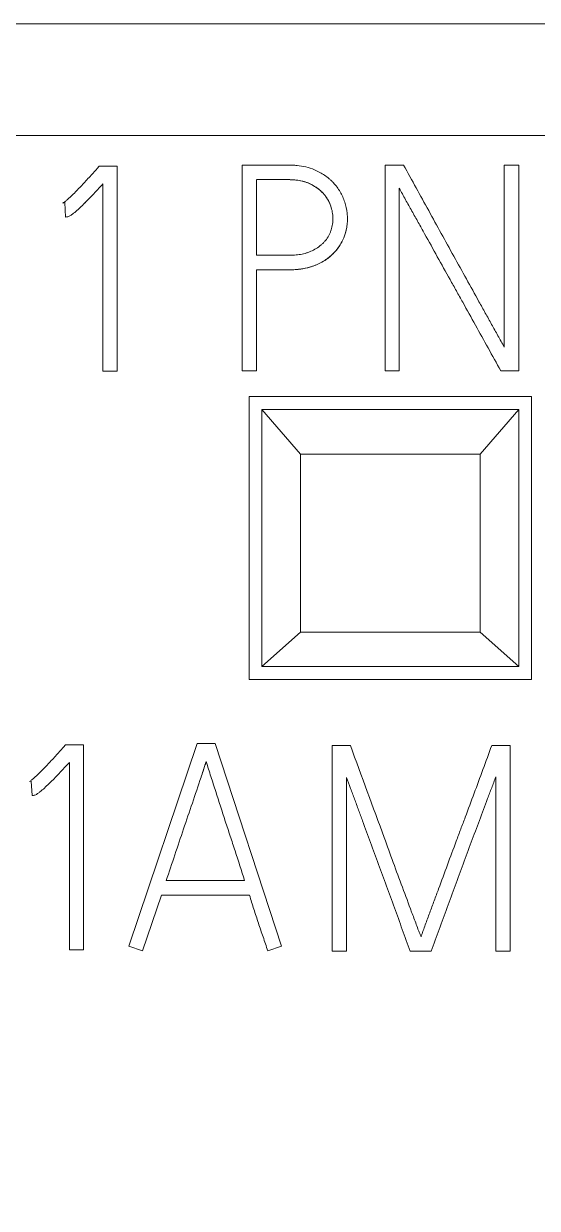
# Model space of a CAD drawing. Header units: millimetres. Extents: x 41350 to 54029, y 25852 to 34717.
# Drawn here: x 46893.94 to 46897.94, y 33558.84 to 33568.06 of the extents above; entities that cross this region are included whole.
import ezdxf

# ---------------------------------------------------------------- set-up
doc = ezdxf.new("R2010")
doc.units = ezdxf.units.MM
doc.set_wipeout_variables(frame=1)
doc.layers.add('! NO PLOT !', color=7, linetype='Continuous', true_color=0xff75dd, plot=False)
doc.layers.add('004-PI-DIN Šina', color=3, linetype='Continuous')
doc.layers.add('SI-ORMAR-Oprema', color=30, linetype='Continuous', lineweight=5)

# ---------------------------------------------------------------- blocks, each defined once
blk = doc.blocks.new('*U554')
at = {"layer": '004-PI-DIN Šina'}
for p, q in [((45.3233, 69.85), (-241.3, 69.85)), ((45.3233, 69.35), (-241.3, 69.35))]:
    blk.add_line(p, q, dxfattribs=at)
blk = doc.blocks.new('6ES7513-1AM03-0AB0')
blk.add_wipeout([(-17.4, 66.85), (17.4, 66.85), (17.4, -80.15), (-17.4, -80.15)]).dxf.layer = 'SI-ORMAR-Oprema'
at = {"layer": 'SI-ORMAR-Oprema', "linetype": 'Continuous'}
for p, q in [((12.4, 66.85), (-12.4, 66.85)), ((12.4, 65.9811), (-12.4, 65.9811)), ((-2.267, 65.7412), (-2.2826, 65.7233)), ((-2.1272, 65.7412), (-2.267, 65.7412)), ((-2.1272, 64.1476), (-2.1272, 65.7411)), ((-1.1549, 65.7499), (-1.1549, 64.1499)), ((0.1035, 65.75), (-0.0409, 65.75)), ((-0.0409, 65.7499), (-0.0409, 64.1499)), ((1, 65.75), (0.8869, 65.75)), ((0.8869, 65.7499), (0.8869, 64.3342)), ((1, 64.1499), (1, 65.7499)), ((-2.238, 65.6036), (-2.238, 64.1476)), ((-1.0418, 65.0487), (-1.0418, 65.6367)), ((0.07, 64.1499), (0.07, 65.5701)), ((-2.5355, 65.4594), (-2.5488, 65.4548)), ((-2.5488, 65.4548), (-2.5355, 65.4594)), ((-2.5488, 65.4548), (-2.5488, 65.4548)), ((-2.5355, 65.4594), (-2.5286, 65.3463)), ((-2.5355, 65.4594), (-2.5355, 65.4594)), ((-2.5056, 65.3505), (-2.5056, 65.3505)), ((-0.3338, 65.3329), (-0.3338, 65.3329)), ((-1.0418, 64.1499), (-1.0418, 64.9356)), ((-2.1272, 64.1477), (-2.238, 64.1477)), ((-2.238, 64.1477), (-2.1272, 64.1477)), ((-1.0418, 64.15), (-1.1549, 64.15)), ((-1.1549, 64.15), (-1.0418, 64.15)), ((0.07, 64.15), (-0.0409, 64.15)), ((-0.0409, 64.15), (0.07, 64.15)), ((1, 64.15), (0.8602, 64.15)), ((0.8602, 64.15), (0.8602, 64.15)), ((0.8602, 64.15), (1, 64.15)), ((-1.1, 63.95), (-1.1, 61.75)), ((1.1, 63.95), (-1.1, 63.95)), ((1.1, 61.75), (1.1, 63.95)), ((1, 63.85), (-1, 63.85)), ((-1, 63.85), (-0.7, 63.5027)), ((-1, 61.85), (-1, 63.85)), ((0.7, 63.5027), (1, 63.85)), ((1, 63.85), (1, 61.85)), ((-0.7, 63.5027), (0.7, 63.5027)), ((-0.7, 63.5027), (-0.7, 62.1179)), ((0.7, 62.1179), (0.7, 63.5027)), ((-0.7, 62.1179), (-1, 61.85)), ((-0.7, 62.1179), (0.7, 62.1179)), ((1, 61.85), (0.7, 62.1179)), ((1, 61.85), (-1, 61.85)), ((-1.1, 61.75), (1.1, 61.75)), ((-2.5439, 61.2233), (-2.5283, 61.2412)), ((-2.5283, 61.2412), (-2.3885, 61.2412)), ((-2.3885, 61.2411), (-2.3885, 59.6476)), ((-2.0355, 59.6744), (-1.5053, 61.2523)), ((-1.5053, 61.2523), (-1.3633, 61.2523)), ((-1.3633, 61.2523), (-0.8461, 59.6744)), ((-0.453, 61.2359), (-0.3109, 61.2359)), ((-0.453, 59.6357), (-0.453, 61.2357)), ((0.7897, 61.2359), (0.9341, 61.2359)), ((0.9341, 61.2357), (0.9341, 59.6357)), ((-2.4994, 59.6476), (-2.4994, 61.1036)), ((-1.4341, 61.1102), (-1.4341, 61.1102)), ((-2.8102, 60.9548), (-2.7968, 60.9594)), ((-2.7968, 60.9594), (-2.8102, 60.9548)), ((-2.8102, 60.9548), (-2.8102, 60.9548)), ((-2.79, 60.8463), (-2.7968, 60.9594)), ((-2.7968, 60.9594), (-2.7968, 60.9594)), ((-1.4741, 60.9893), (-1.4741, 60.9893)), ((-0.3399, 60.987), (-0.3399, 59.6357)), ((0.821, 59.6357), (0.821, 60.9916)), ((-2.7669, 60.8505), (-2.7669, 60.8505)), ((-1.7449, 60.1847), (-1.1344, 60.1847)), ((-1.7826, 60.0716), (-1.9289, 59.6389)), ((-1.9289, 59.6389), (-1.7826, 60.0716)), ((-1.7826, 60.0716), (-1.0967, 60.0716)), ((-1.0967, 60.0716), (-1.7826, 60.0716)), ((-1.7826, 60.0716), (-1.7826, 60.0716)), ((-1.0967, 60.0716), (-1.0967, 60.0716)), ((-2.4994, 59.6477), (-2.3885, 59.6477)), ((-2.3885, 59.6477), (-2.4994, 59.6477)), ((-2.0355, 59.6744), (-1.9289, 59.6389)), ((-1.9289, 59.6389), (-2.0355, 59.6744)), ((-2.0355, 59.6744), (-2.0355, 59.6744)), ((-1.9289, 59.6389), (-1.9289, 59.6389)), ((-0.9547, 59.6389), (-0.8461, 59.6744)), ((-0.8461, 59.6744), (-0.9547, 59.6389)), ((-0.9547, 59.6389), (-0.9547, 59.6389)), ((-0.8461, 59.6744), (-0.8461, 59.6744)), ((-0.453, 59.6359), (-0.3399, 59.6359)), ((-0.3399, 59.6359), (-0.453, 59.6359)), ((0.1552, 59.6359), (0.1552, 59.6359)), ((0.1552, 59.6359), (0.3171, 59.6359)), ((0.3171, 59.6359), (0.1552, 59.6359)), ((0.3171, 59.6359), (0.3171, 59.6359)), ((0.821, 59.6359), (0.9341, 59.6359)), ((0.9341, 59.6359), (0.821, 59.6359))]:
    blk.add_line(p, q, dxfattribs=at)
for points, knots in [([(-2.2826, 65.7233), (-2.3035, 65.6998), (-2.3249, 65.6765), (-2.3677, 65.6302), (-2.3891, 65.607), (-2.4325, 65.5612), (-2.4544, 65.5384), (-2.4884, 65.5055), (-2.4999, 65.4948), (-2.5177, 65.4792), (-2.5237, 65.4741), (-2.5328, 65.4666), (-2.5359, 65.4641), (-2.5422, 65.4593), (-2.5454, 65.4569), (-2.5488, 65.4548)], [0, 0, 0, 0, 0.25, 0.25, 0.5, 0.5, 0.75, 0.75, 0.875, 0.875, 0.9375, 0.9375, 0.96875, 0.96875, 1, 1, 1, 1]), ([(-0.5899, 65.7133), (-0.6339, 65.732), (-0.6796, 65.7425), (-0.7384, 65.7483), (-0.7502, 65.7491), (-0.7681, 65.7498), (-0.774, 65.7499), (-0.7859, 65.75), (-0.7919, 65.75), (-0.8216, 65.75), (-0.9407, 65.75), (-1.0597, 65.75), (-1.1549, 65.75)], [0, 0, 0, 0, 0.25, 0.25, 0.3125, 0.3125, 0.34375, 0.34375, 0.375, 0.375, 0.5, 1, 1, 1, 1]), ([(-1.0418, 64.9357), (-0.9834, 64.9357), (-0.9105, 64.9357), (-0.8302, 64.9357), (-0.8083, 64.9357), (-0.7937, 64.9357), (-0.7864, 64.9357), (-0.75, 64.936), (-0.7209, 64.9381), (-0.6775, 64.9446), (-0.6631, 64.9473), (-0.6415, 64.9524), (-0.6343, 64.9543), (-0.62, 64.9584), (-0.6128, 64.9606), (-0.5773, 64.9726), (-0.5503, 64.9848), (-0.512, 65.0075), (-0.4995, 65.0158), (-0.4756, 65.0338), (-0.4642, 65.0434), (-0.4319, 65.0738), (-0.4126, 65.0961), (-0.3877, 65.1335), (-0.3803, 65.1464), (-0.3672, 65.1728), (-0.3615, 65.1864), (-0.3515, 65.2142), (-0.3473, 65.2283), (-0.3406, 65.2574), (-0.3381, 65.272), (-0.3347, 65.3013), (-0.3338, 65.3161), (-0.3337, 65.3456), (-0.3344, 65.3605), (-0.339, 65.4049), (-0.3453, 65.4336), (-0.3591, 65.4757), (-0.3643, 65.4896), (-0.3765, 65.5169), (-0.3832, 65.53), (-0.4056, 65.5681), (-0.4233, 65.5916), (-0.4488, 65.6188), (-0.4541, 65.6241), (-0.4649, 65.6344), (-0.4815, 65.6492), (-0.5109, 65.6714), (-0.5364, 65.6867), (-0.5626, 65.7009), (-0.5762, 65.7074), (-0.5899, 65.7133)], [0, 0, 0, 0, 0.125, 0.15625, 0.171875, 0.171875, 0.1875, 0.1875, 0.25, 0.25, 0.28125, 0.28125, 0.296875, 0.296875, 0.3125, 0.3125, 0.375, 0.375, 0.40625, 0.40625, 0.4375, 0.4375, 0.5, 0.5, 0.53125, 0.53125, 0.5625, 0.5625, 0.59375, 0.59375, 0.625, 0.625, 0.65625, 0.65625, 0.6875, 0.6875, 0.75, 0.75, 0.78125, 0.78125, 0.8125, 0.8125, 0.875, 0.875, 0.890625, 0.890625, 0.90625, 0.9375, 0.96875, 0.96875, 1, 1, 1, 1]), ([(0.8869, 64.3343), (0.879, 64.3492), (0.8709, 64.364), (0.8546, 64.3935), (0.8464, 64.4082), (0.8218, 64.4524), (0.8053, 64.4818), (0.7725, 64.5407), (0.7561, 64.5702), (0.7232, 64.629), (0.7068, 64.6584), (0.6576, 64.7468), (0.6251, 64.8059), (0.5598, 64.9239), (0.527, 64.9828), (0.4615, 65.1006), (0.429, 65.1597), (0.3638, 65.2777), (0.2661, 65.4548), (0.1685, 65.6319), (0.1035, 65.75)], [0, 0, 0, 0, 0.03125, 0.03125, 0.0625, 0.0625, 0.125, 0.125, 0.1875, 0.1875, 0.25, 0.25, 0.375, 0.375, 0.5, 0.5, 0.625, 0.625, 0.75, 1, 1, 1, 1]), ([(-2.5056, 65.3505), (-2.5017, 65.3516), (-2.4983, 65.3534), (-2.4916, 65.3571), (-2.4818, 65.3633), (-2.4726, 65.3703), (-2.4545, 65.3847), (-2.443, 65.3949), (-2.4089, 65.4261), (-2.3869, 65.4478), (-2.3436, 65.4916), (-2.3223, 65.5138), (-2.2799, 65.5585), (-2.2589, 65.5811), (-2.238, 65.6037)], [0, 0, 0, 0, 0.03125, 0.03125, 0.0625, 0.125, 0.125, 0.25, 0.25, 0.5, 0.5, 0.75, 0.75, 1, 1, 1, 1]), ([(-2.238, 65.6037), (-2.2589, 65.5811), (-2.2799, 65.5585), (-2.3223, 65.5138), (-2.3436, 65.4916), (-2.3732, 65.4617), (-2.3812, 65.4537), (-2.3892, 65.4457)], [0, 0, 0, 0, 0.422543, 0.422543, 0.845085, 0.845085, 1, 1, 1, 1]), ([(-1.0418, 65.6369), (-0.9783, 65.6369), (-0.8991, 65.6369), (-0.8198, 65.6369), (-0.796, 65.6369), (-0.788, 65.6369), (-0.7722, 65.6367), (-0.7643, 65.6365), (-0.7407, 65.635), (-0.725, 65.6333), (-0.7016, 65.6292), (-0.6938, 65.6276), (-0.6784, 65.6239), (-0.6706, 65.6217), (-0.6478, 65.6143), (-0.6333, 65.6081), (-0.6049, 65.5942), (-0.5911, 65.5864), (-0.5713, 65.5731), (-0.5648, 65.5684), (-0.5523, 65.5586), (-0.5463, 65.5535), (-0.529, 65.5375), (-0.5184, 65.526), (-0.4988, 65.5012), (-0.49, 65.4878), (-0.475, 65.4602), (-0.4688, 65.4458), (-0.4585, 65.416), (-0.4545, 65.4006), (-0.4488, 65.3697), (-0.4472, 65.3541), (-0.4468, 65.3306), (-0.447, 65.3227), (-0.4479, 65.3069), (-0.4488, 65.299), (-0.4522, 65.2756), (-0.4558, 65.2604), (-0.4631, 65.2381), (-0.4658, 65.2307), (-0.4719, 65.2161), (-0.4753, 65.2089), (-0.4866, 65.1881), (-0.4998, 65.1686), (-0.5156, 65.1511), (-0.5267, 65.1398), (-0.5325, 65.1343), (-0.5506, 65.1188), (-0.5634, 65.1096), (-0.5904, 65.0931), (-0.6046, 65.0858), (-0.6264, 65.0763), (-0.6338, 65.0734), (-0.6486, 65.068), (-0.6562, 65.0657), (-0.6791, 65.0594), (-0.6948, 65.0562), (-0.7262, 65.0517), (-0.742, 65.0503), (-0.7656, 65.0491), (-0.7735, 65.0489), (-0.7893, 65.0488), (-0.7972, 65.0488), (-0.8208, 65.0488), (-0.8997, 65.0488), (-0.9786, 65.0488), (-1.0418, 65.0488)], [0, 0, 0, 0, 0.125, 0.15625, 0.15625, 0.171875, 0.171875, 0.1875, 0.1875, 0.21875, 0.21875, 0.234375, 0.234375, 0.25, 0.25, 0.28125, 0.28125, 0.3125, 0.3125, 0.328125, 0.328125, 0.34375, 0.34375, 0.375, 0.375, 0.40625, 0.40625, 0.4375, 0.4375, 0.46875, 0.46875, 0.5, 0.5, 0.515625, 0.515625, 0.53125, 0.53125, 0.5625, 0.5625, 0.578125, 0.578125, 0.59375, 0.59375, 0.625, 0.640625, 0.640625, 0.65625, 0.65625, 0.6875, 0.6875, 0.71875, 0.71875, 0.734375, 0.734375, 0.75, 0.75, 0.78125, 0.78125, 0.8125, 0.8125, 0.828125, 0.828125, 0.84375, 0.84375, 0.875, 1, 1, 1, 1]), ([(-0.462, 65.4258), (-0.4627, 65.4282), (-0.4635, 65.4305), (-0.467, 65.4403), (-0.4699, 65.4478), (-0.4763, 65.4622), (-0.4868, 65.4834), (-0.5043, 65.5093), (-0.5198, 65.5272), (-0.5307, 65.5388), (-0.5363, 65.5444), (-0.5539, 65.5603), (-0.5663, 65.5699), (-0.5927, 65.5873), (-0.6066, 65.5951), (-0.628, 65.6054), (-0.6352, 65.6087), (-0.6498, 65.6147), (-0.6646, 65.62), (-0.6799, 65.6243), (-0.6953, 65.628), (-0.7032, 65.6295), (-0.7267, 65.6335), (-0.7424, 65.6352), (-0.766, 65.6365), (-0.7739, 65.6368), (-0.7897, 65.6369), (-0.7975, 65.6369), (-0.8212, 65.6369), (-0.9, 65.6369), (-0.9787, 65.6369), (-1.0418, 65.6369)], [0, 0, 0, 0, 0.011195, 0.011195, 0.046509, 0.046509, 0.081824, 0.152453, 0.187767, 0.187767, 0.223082, 0.223082, 0.29371, 0.29371, 0.364339, 0.364339, 0.399654, 0.399654, 0.434968, 0.470283, 0.470283, 0.505597, 0.505597, 0.576226, 0.576226, 0.611541, 0.611541, 0.646855, 0.646855, 0.717484, 1, 1, 1, 1]), ([(0.07, 65.5702), (0.0775, 65.5551), (0.0856, 65.5402), (0.1019, 65.5105), (0.1101, 65.4957), (0.1268, 65.4662), (0.1351, 65.4515), (0.1517, 65.422), (0.1766, 65.3777), (0.2013, 65.3334), (0.2344, 65.2743), (0.251, 65.2447), (0.3334, 65.0969), (0.3988, 64.9783), (0.4814, 64.8305), (0.498, 64.8009), (0.5311, 64.7419), (0.5807, 64.6532), (0.63, 64.5644), (0.7287, 64.3868), (0.7944, 64.2684), (0.8602, 64.15)], [0, 0, 0, 0, 0.03125, 0.03125, 0.0625, 0.0625, 0.09375, 0.09375, 0.125, 0.1875, 0.1875, 0.25, 0.25, 0.5, 0.5, 0.5625, 0.5625, 0.625, 0.75, 0.75, 1, 1, 1, 1]), ([(-2.5286, 65.3463), (-2.5247, 65.3463), (-2.5208, 65.3468), (-2.5131, 65.3483), (-2.5093, 65.3493), (-2.5056, 65.3505)], [0, 0, 0, 0, 0.5, 0.5, 1, 1, 1, 1]), ([(-2.4737, 65.3695), (-2.4775, 65.3667), (-2.4813, 65.3639), (-2.4884, 65.3592), (-2.4916, 65.3571), (-2.4984, 65.3533), (-2.5018, 65.3516), (-2.5056, 65.3505)], [0, 0, 0, 0, 0.377432, 0.377432, 0.688716, 0.688716, 1, 1, 1, 1]), ([(-0.3366, 65.2845), (-0.3373, 65.2792), (-0.338, 65.2739), (-0.3401, 65.2613), (-0.3415, 65.254), (-0.3463, 65.2323), (-0.3503, 65.2182), (-0.3598, 65.1906), (-0.3653, 65.177), (-0.378, 65.1506), (-0.3852, 65.1377), (-0.4094, 65.1002), (-0.4283, 65.0777), (-0.4602, 65.047), (-0.4714, 65.0373), (-0.4949, 65.0191), (-0.5193, 65.0023), (-0.5452, 64.9883), (-0.5719, 64.9757), (-0.5857, 64.97), (-0.6278, 64.9552), (-0.6565, 64.9482), (-0.7001, 64.9411), (-0.7147, 64.9393), (-0.7442, 64.9368), (-0.7591, 64.9361), (-0.7814, 64.9357), (-0.7888, 64.9357), (-0.8037, 64.9357), (-0.826, 64.9357), (-0.9079, 64.9357), (-0.9823, 64.9357), (-1.0418, 64.9357)], [0, 0, 0, 0, 0.018399, 0.018399, 0.043568, 0.043568, 0.093907, 0.093907, 0.144245, 0.144245, 0.194584, 0.194584, 0.295261, 0.295261, 0.345599, 0.345599, 0.395938, 0.446276, 0.446276, 0.496615, 0.496615, 0.597292, 0.597292, 0.64763, 0.64763, 0.697969, 0.697969, 0.723138, 0.723138, 0.748307, 0.798646, 1, 1, 1, 1]), ([(-2.8102, 60.9548), (-2.8067, 60.9569), (-2.8036, 60.9593), (-2.7973, 60.9641), (-2.7881, 60.9715), (-2.7791, 60.9792), (-2.7613, 60.9948), (-2.7498, 61.0055), (-2.7157, 61.0385), (-2.6939, 61.0612), (-2.6504, 61.107), (-2.629, 61.1302), (-2.5862, 61.1765), (-2.5649, 61.1998), (-2.5439, 61.2233)], [0, 0, 0, 0, 0.03125, 0.03125, 0.0625, 0.125, 0.125, 0.25, 0.25, 0.5, 0.5, 0.75, 0.75, 1, 1, 1, 1]), ([(0.2394, 59.749), (0.242, 59.7568), (0.2448, 59.7646), (0.2503, 59.7802), (0.253, 59.788), (0.2614, 59.8113), (0.267, 59.8268), (0.2839, 59.8734), (0.2953, 59.9044), (0.3182, 59.9664), (0.3298, 59.9973), (0.3531, 60.0591), (0.3878, 60.1519), (0.4222, 60.2449), (0.4677, 60.3689), (0.4904, 60.4309), (0.5252, 60.5237), (0.5369, 60.5546), (0.5602, 60.6164), (0.595, 60.7092), (0.6758, 60.9259), (0.7443, 61.1118), (0.7897, 61.2359)], [0, 0, 0, 0, 0.015625, 0.015625, 0.03125, 0.03125, 0.0625, 0.0625, 0.125, 0.125, 0.1875, 0.1875, 0.25, 0.375, 0.375, 0.5, 0.5, 0.5625, 0.5625, 0.625, 0.75, 1, 1, 1, 1]), ([(-2.4994, 61.1037), (-2.5203, 61.0811), (-2.5413, 61.0585), (-2.5836, 61.0138), (-2.605, 60.9916), (-2.6483, 60.9478), (-2.6702, 60.9261), (-2.7043, 60.8949), (-2.7159, 60.8847), (-2.734, 60.8703), (-2.7401, 60.8656), (-2.7497, 60.8592), (-2.753, 60.8571), (-2.7597, 60.8533), (-2.7632, 60.8516), (-2.7669, 60.8505)], [0, 0, 0, 0, 0.25, 0.25, 0.5, 0.5, 0.75, 0.75, 0.875, 0.875, 0.9375, 0.9375, 0.96875, 0.96875, 1, 1, 1, 1]), ([(-1.4741, 60.9893), (-1.469, 61.0049), (-1.4638, 61.0204), (-1.4545, 61.0484), (-1.4504, 61.0607), (-1.4423, 61.0855), (-1.4382, 61.0978), (-1.4341, 61.1102)], [0, 0, 0, 0, 0.386416, 0.386416, 0.693208, 0.693208, 1, 1, 1, 1]), ([(-1.4341, 61.1102), (-1.4367, 61.1024), (-1.4393, 61.0946), (-1.4472, 61.0706), (-1.4526, 61.0543), (-1.4633, 61.0218), (-1.4687, 61.0055), (-1.4741, 60.9893)], [0, 0, 0, 0, 0.193208, 0.193208, 0.596604, 0.596604, 1, 1, 1, 1]), ([(-1.1344, 60.1847), (-1.1591, 60.262), (-1.1839, 60.3392), (-1.2216, 60.4548), (-1.2343, 60.4933), (-1.2597, 60.5702), (-1.2724, 60.6087), (-1.3102, 60.7243), (-1.3351, 60.8015), (-1.3724, 60.9172), (-1.3848, 60.9558), (-1.4032, 61.0137), (-1.4093, 61.033), (-1.4216, 61.0717), (-1.4278, 61.091), (-1.4341, 61.1102)], [0, 0, 0, 0, 0.25, 0.25, 0.375, 0.375, 0.5, 0.5, 0.75, 0.75, 0.875, 0.875, 0.9375, 0.9375, 1, 1, 1, 1]), ([(-1.4741, 60.9893), (-1.4963, 60.9221), (-1.5188, 60.8551), (-1.5645, 60.7212), (-1.5875, 60.6542), (-1.6328, 60.5202), (-1.6551, 60.4531), (-1.7, 60.3189), (-1.7225, 60.2519), (-1.7449, 60.1847)], [0, 0, 0, 0, 0.25, 0.25, 0.5, 0.5, 0.75, 0.75, 1, 1, 1, 1]), ([(0.1552, 59.6359), (0.1139, 59.7484), (0.073, 59.8612), (0.0114, 60.0302), (-0.0092, 60.0865), (-0.0506, 60.1991), (-0.0715, 60.2553), (-0.1128, 60.3679), (-0.1333, 60.4243), (-0.1745, 60.5369), (-0.1953, 60.5931), (-0.2264, 60.6775), (-0.2369, 60.7056), (-0.2578, 60.7618), (-0.2683, 60.7899), (-0.2891, 60.8461), (-0.2993, 60.8743), (-0.3198, 60.9307), (-0.3301, 60.9588), (-0.3399, 60.9872)], [0, 0, 0, 0, 0.25, 0.25, 0.375, 0.375, 0.5, 0.5, 0.625, 0.625, 0.75, 0.75, 0.8125, 0.8125, 0.875, 0.875, 0.9375, 0.9375, 1, 1, 1, 1]), ([(0.821, 60.9917), (0.8107, 60.9634), (0.8001, 60.9352), (0.7787, 60.8788), (0.7679, 60.8507), (0.7359, 60.7661), (0.7149, 60.7097), (0.6727, 60.5968), (0.6515, 60.5403), (0.6097, 60.4273), (0.5889, 60.3707), (0.5263, 60.2011), (0.4844, 60.0881), (0.4007, 59.862), (0.3588, 59.7489), (0.3171, 59.6359)], [0, 0, 0, 0, 0.0625, 0.0625, 0.125, 0.125, 0.25, 0.25, 0.375, 0.375, 0.5, 0.5, 0.75, 0.75, 1, 1, 1, 1]), ([(-2.7669, 60.8505), (-2.7707, 60.8493), (-2.7745, 60.8483), (-2.7822, 60.8468), (-2.7861, 60.8463), (-2.79, 60.8463)], [0, 0, 0, 0, 0.5, 0.5, 1, 1, 1, 1]), ([(-0.047, 60.5191), (-0.0239, 60.4546), (-0.0008, 60.3902), (0.0462, 60.2615), (0.0701, 60.1974), (0.1179, 60.069), (0.1419, 60.0049), (0.178, 59.9088), (0.19, 59.8767), (0.208, 59.8286), (0.2139, 59.8126), (0.2231, 59.7886), (0.2262, 59.7806), (0.2309, 59.7686), (0.2325, 59.7647), (0.2358, 59.7568), (0.2374, 59.7528), (0.2394, 59.749)], [0, 0, 0, 0, 0.25, 0.25, 0.5, 0.5, 0.75, 0.75, 0.875, 0.875, 0.9375, 0.9375, 0.96875, 0.96875, 0.984375, 0.984375, 1, 1, 1, 1]), ([(-1.0967, 60.0716), (-1.0855, 60.0354), (-1.0741, 59.9992), (-1.051, 59.9269), (-1.0393, 59.8908), (-1.0213, 59.8367), (-1.0153, 59.8188), (-1.003, 59.7829), (-0.9967, 59.7649), (-0.9782, 59.7111), (-0.966, 59.6752), (-0.9547, 59.6389)], [0, 0, 0, 0, 0.25, 0.25, 0.5, 0.5, 0.625, 0.625, 0.75, 0.75, 1, 1, 1, 1]), ([(-0.9547, 59.6389), (-0.966, 59.6752), (-0.9782, 59.7111), (-0.9967, 59.7649), (-1.003, 59.7829), (-1.0153, 59.8188), (-1.0213, 59.8367), (-1.0393, 59.8908), (-1.051, 59.9269), (-1.0741, 59.9992), (-1.0855, 60.0354), (-1.0967, 60.0716)], [0, 0, 0, 0, 0.25, 0.25, 0.375, 0.375, 0.5, 0.5, 0.75, 0.75, 1, 1, 1, 1])]:
    blk.add_open_spline(points, degree=3, knots=knots, dxfattribs=at)
blk.add_open_spline([(-0.3109, 61.2359), (-0.2234, 60.9968), (-0.1354, 60.7579), (-0.047, 60.5191)], degree=3, dxfattribs=at)

msp = doc.modelspace()

# ---------------------------------------------------------------- block references
at = {"layer": '! NO PLOT !'}
msp.add_blockref('*U554', (47115.6966, 33496.6777), dxfattribs=at)

# ---------------------------------------------------------------- next in the draw order: block references
msp.add_blockref('6ES7513-1AM03-0AB0', (46896.7949, 33501.2079), dxfattribs=at)

doc.saveas('drawing.dxf')
